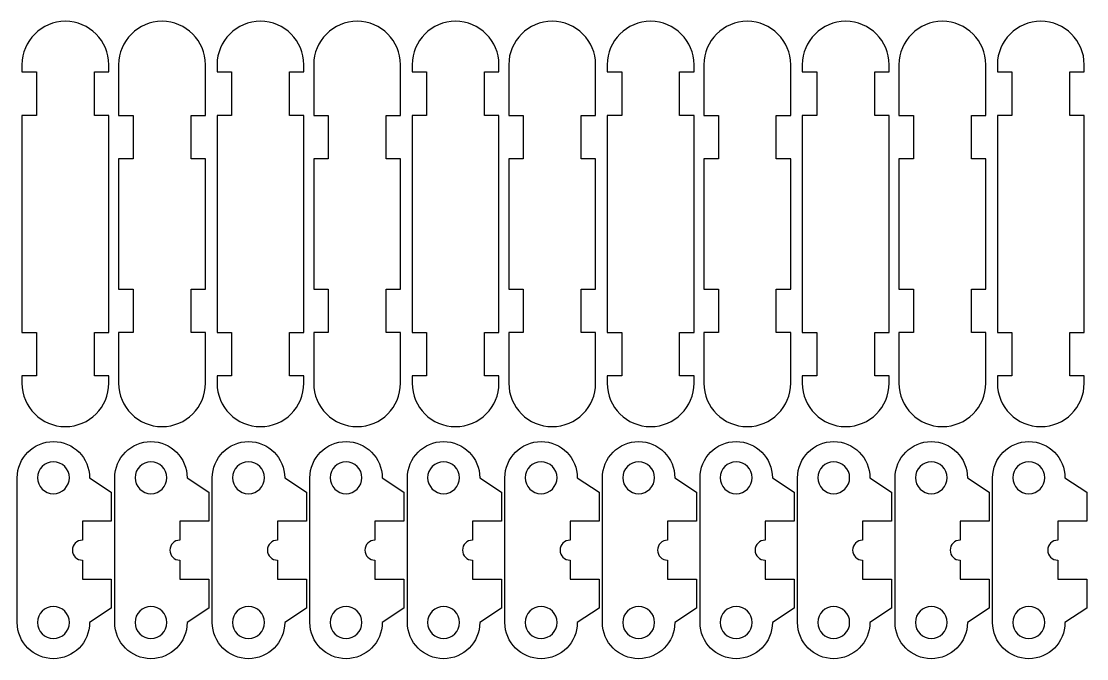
# Model space of a CAD drawing. Header units: inches. Extents: x 1117 to 1992, y -2324 to -585.
# Drawn here: x 1594.5 to 1668.1, y -2239.3 to -2195.3 of the extents above; entities that cross this region are included whole.
import ezdxf

# ---------------------------------------------------------------- set-up
doc = ezdxf.new("R2010")
doc.units = ezdxf.units.IN
doc.header["$MEASUREMENT"] = 0
doc.layers.add('Layer 1', color=7, linetype='Continuous')

msp = doc.modelspace()

# ---------------------------------------------------------------- linework, layer by layer
at = {"layer": 'Layer 1', "color": 18, "lineweight": 30, "true_color": 0x010101}
for points, knots in [([(1594.575, -2220.304), (1594.575, -2220.304), (1594.575, -2219.805), (1594.575, -2219.805), (1594.575, -2219.805), (1595.576, -2219.805), (1595.576, -2219.805), (1595.576, -2219.805), (1595.576, -2216.805), (1595.576, -2216.805), (1595.576, -2216.805), (1594.575, -2216.805), (1594.575, -2216.805), (1594.575, -2216.805), (1594.575, -2201.805), (1594.575, -2201.805), (1594.575, -2201.805), (1595.576, -2201.805), (1595.576, -2201.805), (1595.576, -2201.805), (1595.576, -2198.804), (1595.576, -2198.804), (1595.576, -2198.804), (1594.575, -2198.804), (1594.575, -2198.804), (1594.575, -2198.804), (1594.575, -2198.303), (1594.575, -2198.303), (1594.575, -2196.647), (1595.918, -2195.303), (1597.575, -2195.303), (1599.232, -2195.303), (1600.575, -2196.647), (1600.575, -2198.303), (1600.575, -2198.303), (1600.575, -2198.804), (1600.575, -2198.804), (1600.575, -2198.804), (1599.577, -2198.804), (1599.577, -2198.804), (1599.577, -2198.804), (1599.577, -2201.805), (1599.577, -2201.805), (1599.577, -2201.805), (1600.575, -2201.805), (1600.575, -2201.805), (1600.575, -2201.805), (1600.575, -2216.805), (1600.575, -2216.805), (1600.575, -2216.805), (1599.577, -2216.805), (1599.577, -2216.805), (1599.577, -2216.805), (1599.577, -2219.805), (1599.577, -2219.805), (1599.577, -2219.805), (1600.575, -2219.805), (1600.575, -2219.805), (1600.575, -2219.805), (1600.575, -2220.304), (1600.575, -2220.304), (1600.575, -2221.961), (1599.232, -2223.304), (1597.575, -2223.304), (1595.918, -2223.304), (1594.575, -2221.961), (1594.575, -2220.304)], [0, 0, 0, 0, 1, 1, 1, 2, 2, 2, 3, 3, 3, 4, 4, 4, 5, 5, 5, 6, 6, 6, 7, 7, 7, 8, 8, 8, 9, 9, 9, 10, 10, 10, 11, 11, 11, 12, 12, 12, 13, 13, 13, 14, 14, 14, 15, 15, 15, 16, 16, 16, 17, 17, 17, 18, 18, 18, 19, 19, 19, 20, 20, 20, 21, 21, 21, 22, 22, 22, 22]), ([(1601.254, -2220.304), (1601.254, -2220.304), (1601.254, -2216.804), (1601.254, -2216.804), (1601.254, -2216.804), (1602.256, -2216.804), (1602.256, -2216.804), (1602.256, -2216.804), (1602.256, -2213.804), (1602.256, -2213.804), (1602.256, -2213.804), (1601.254, -2213.804), (1601.254, -2213.804), (1601.254, -2213.804), (1601.254, -2204.803), (1601.254, -2204.803), (1601.254, -2204.803), (1602.256, -2204.803), (1602.256, -2204.803), (1602.256, -2204.803), (1602.256, -2201.803), (1602.256, -2201.803), (1602.256, -2201.803), (1601.254, -2201.803), (1601.254, -2201.803), (1601.254, -2201.803), (1601.254, -2198.303), (1601.254, -2198.303), (1601.254, -2196.647), (1602.597, -2195.303), (1604.254, -2195.303), (1605.91, -2195.303), (1607.254, -2196.647), (1607.254, -2198.303), (1607.254, -2198.303), (1607.254, -2201.803), (1607.254, -2201.803), (1607.254, -2201.803), (1606.256, -2201.803), (1606.256, -2201.803), (1606.256, -2201.803), (1606.256, -2204.803), (1606.256, -2204.803), (1606.256, -2204.803), (1607.254, -2204.803), (1607.254, -2204.803), (1607.254, -2204.803), (1607.254, -2213.804), (1607.254, -2213.804), (1607.254, -2213.804), (1606.256, -2213.804), (1606.256, -2213.804), (1606.256, -2213.804), (1606.256, -2216.804), (1606.256, -2216.804), (1606.256, -2216.804), (1607.254, -2216.804), (1607.254, -2216.804), (1607.254, -2216.804), (1607.254, -2220.304), (1607.254, -2220.304), (1607.254, -2221.961), (1605.91, -2223.304), (1604.254, -2223.304), (1602.597, -2223.304), (1601.254, -2221.961), (1601.254, -2220.304)], [0, 0, 0, 0, 1, 1, 1, 2, 2, 2, 3, 3, 3, 4, 4, 4, 5, 5, 5, 6, 6, 6, 7, 7, 7, 8, 8, 8, 9, 9, 9, 10, 10, 10, 11, 11, 11, 12, 12, 12, 13, 13, 13, 14, 14, 14, 15, 15, 15, 16, 16, 16, 17, 17, 17, 18, 18, 18, 19, 19, 19, 20, 20, 20, 21, 21, 21, 22, 22, 22, 22]), ([(1608.055, -2220.304), (1608.055, -2220.304), (1608.055, -2219.805), (1608.055, -2219.805), (1608.055, -2219.805), (1609.056, -2219.805), (1609.056, -2219.805), (1609.056, -2219.805), (1609.056, -2216.805), (1609.056, -2216.805), (1609.056, -2216.805), (1608.055, -2216.805), (1608.055, -2216.805), (1608.055, -2216.805), (1608.055, -2201.805), (1608.055, -2201.805), (1608.055, -2201.805), (1609.056, -2201.805), (1609.056, -2201.805), (1609.056, -2201.805), (1609.056, -2198.804), (1609.056, -2198.804), (1609.056, -2198.804), (1608.055, -2198.804), (1608.055, -2198.804), (1608.055, -2198.804), (1608.055, -2198.303), (1608.055, -2198.303), (1608.055, -2196.647), (1609.398, -2195.303), (1611.055, -2195.303), (1612.712, -2195.303), (1614.055, -2196.647), (1614.055, -2198.303), (1614.055, -2198.303), (1614.055, -2198.804), (1614.055, -2198.804), (1614.055, -2198.804), (1613.057, -2198.804), (1613.057, -2198.804), (1613.057, -2198.804), (1613.057, -2201.805), (1613.057, -2201.805), (1613.057, -2201.805), (1614.055, -2201.805), (1614.055, -2201.805), (1614.055, -2201.805), (1614.055, -2216.805), (1614.055, -2216.805), (1614.055, -2216.805), (1613.057, -2216.805), (1613.057, -2216.805), (1613.057, -2216.805), (1613.057, -2219.805), (1613.057, -2219.805), (1613.057, -2219.805), (1614.055, -2219.805), (1614.055, -2219.805), (1614.055, -2219.805), (1614.055, -2220.304), (1614.055, -2220.304), (1614.055, -2221.961), (1612.712, -2223.304), (1611.055, -2223.304), (1609.398, -2223.304), (1608.055, -2221.961), (1608.055, -2220.304)], [0, 0, 0, 0, 1, 1, 1, 2, 2, 2, 3, 3, 3, 4, 4, 4, 5, 5, 5, 6, 6, 6, 7, 7, 7, 8, 8, 8, 9, 9, 9, 10, 10, 10, 11, 11, 11, 12, 12, 12, 13, 13, 13, 14, 14, 14, 15, 15, 15, 16, 16, 16, 17, 17, 17, 18, 18, 18, 19, 19, 19, 20, 20, 20, 21, 21, 21, 22, 22, 22, 22]), ([(1614.733, -2220.304), (1614.733, -2220.304), (1614.733, -2216.804), (1614.733, -2216.804), (1614.733, -2216.804), (1615.735, -2216.804), (1615.735, -2216.804), (1615.735, -2216.804), (1615.735, -2213.804), (1615.735, -2213.804), (1615.735, -2213.804), (1614.733, -2213.804), (1614.733, -2213.804), (1614.733, -2213.804), (1614.733, -2204.803), (1614.733, -2204.803), (1614.733, -2204.803), (1615.735, -2204.803), (1615.735, -2204.803), (1615.735, -2204.803), (1615.735, -2201.803), (1615.735, -2201.803), (1615.735, -2201.803), (1614.733, -2201.803), (1614.733, -2201.803), (1614.733, -2201.803), (1614.733, -2198.303), (1614.733, -2198.303), (1614.733, -2196.647), (1616.077, -2195.303), (1617.734, -2195.303), (1619.39, -2195.303), (1620.734, -2196.647), (1620.734, -2198.303), (1620.734, -2198.303), (1620.734, -2201.803), (1620.734, -2201.803), (1620.734, -2201.803), (1619.735, -2201.803), (1619.735, -2201.803), (1619.735, -2201.803), (1619.735, -2204.803), (1619.735, -2204.803), (1619.735, -2204.803), (1620.734, -2204.803), (1620.734, -2204.803), (1620.734, -2204.803), (1620.734, -2213.804), (1620.734, -2213.804), (1620.734, -2213.804), (1619.735, -2213.804), (1619.735, -2213.804), (1619.735, -2213.804), (1619.735, -2216.804), (1619.735, -2216.804), (1619.735, -2216.804), (1620.734, -2216.804), (1620.734, -2216.804), (1620.734, -2216.804), (1620.734, -2220.304), (1620.734, -2220.304), (1620.734, -2221.961), (1619.39, -2223.304), (1617.734, -2223.304), (1616.077, -2223.304), (1614.733, -2221.961), (1614.733, -2220.304)], [0, 0, 0, 0, 1, 1, 1, 2, 2, 2, 3, 3, 3, 4, 4, 4, 5, 5, 5, 6, 6, 6, 7, 7, 7, 8, 8, 8, 9, 9, 9, 10, 10, 10, 11, 11, 11, 12, 12, 12, 13, 13, 13, 14, 14, 14, 15, 15, 15, 16, 16, 16, 17, 17, 17, 18, 18, 18, 19, 19, 19, 20, 20, 20, 21, 21, 21, 22, 22, 22, 22]), ([(1621.535, -2220.304), (1621.535, -2220.304), (1621.535, -2219.805), (1621.535, -2219.805), (1621.535, -2219.805), (1622.536, -2219.805), (1622.536, -2219.805), (1622.536, -2219.805), (1622.536, -2216.805), (1622.536, -2216.805), (1622.536, -2216.805), (1621.535, -2216.805), (1621.535, -2216.805), (1621.535, -2216.805), (1621.535, -2201.805), (1621.535, -2201.805), (1621.535, -2201.805), (1622.536, -2201.805), (1622.536, -2201.805), (1622.536, -2201.805), (1622.536, -2198.804), (1622.536, -2198.804), (1622.536, -2198.804), (1621.535, -2198.804), (1621.535, -2198.804), (1621.535, -2198.804), (1621.535, -2198.303), (1621.535, -2198.303), (1621.535, -2196.647), (1622.879, -2195.303), (1624.535, -2195.303), (1626.192, -2195.303), (1627.535, -2196.647), (1627.535, -2198.303), (1627.535, -2198.303), (1627.535, -2198.804), (1627.535, -2198.804), (1627.535, -2198.804), (1626.537, -2198.804), (1626.537, -2198.804), (1626.537, -2198.804), (1626.537, -2201.805), (1626.537, -2201.805), (1626.537, -2201.805), (1627.535, -2201.805), (1627.535, -2201.805), (1627.535, -2201.805), (1627.535, -2216.805), (1627.535, -2216.805), (1627.535, -2216.805), (1626.537, -2216.805), (1626.537, -2216.805), (1626.537, -2216.805), (1626.537, -2219.805), (1626.537, -2219.805), (1626.537, -2219.805), (1627.535, -2219.805), (1627.535, -2219.805), (1627.535, -2219.805), (1627.535, -2220.304), (1627.535, -2220.304), (1627.535, -2221.961), (1626.192, -2223.304), (1624.535, -2223.304), (1622.879, -2223.304), (1621.535, -2221.961), (1621.535, -2220.304)], [0, 0, 0, 0, 1, 1, 1, 2, 2, 2, 3, 3, 3, 4, 4, 4, 5, 5, 5, 6, 6, 6, 7, 7, 7, 8, 8, 8, 9, 9, 9, 10, 10, 10, 11, 11, 11, 12, 12, 12, 13, 13, 13, 14, 14, 14, 15, 15, 15, 16, 16, 16, 17, 17, 17, 18, 18, 18, 19, 19, 19, 20, 20, 20, 21, 21, 21, 22, 22, 22, 22]), ([(1628.213, -2220.304), (1628.213, -2220.304), (1628.213, -2216.804), (1628.213, -2216.804), (1628.213, -2216.804), (1629.215, -2216.804), (1629.215, -2216.804), (1629.215, -2216.804), (1629.215, -2213.804), (1629.215, -2213.804), (1629.215, -2213.804), (1628.213, -2213.804), (1628.213, -2213.804), (1628.213, -2213.804), (1628.213, -2204.803), (1628.213, -2204.803), (1628.213, -2204.803), (1629.215, -2204.803), (1629.215, -2204.803), (1629.215, -2204.803), (1629.215, -2201.803), (1629.215, -2201.803), (1629.215, -2201.803), (1628.213, -2201.803), (1628.213, -2201.803), (1628.213, -2201.803), (1628.213, -2198.303), (1628.213, -2198.303), (1628.213, -2196.647), (1629.557, -2195.303), (1631.214, -2195.303), (1632.87, -2195.303), (1634.214, -2196.647), (1634.214, -2198.303), (1634.214, -2198.303), (1634.214, -2201.803), (1634.214, -2201.803), (1634.214, -2201.803), (1633.215, -2201.803), (1633.215, -2201.803), (1633.215, -2201.803), (1633.215, -2204.803), (1633.215, -2204.803), (1633.215, -2204.803), (1634.214, -2204.803), (1634.214, -2204.803), (1634.214, -2204.803), (1634.214, -2213.804), (1634.214, -2213.804), (1634.214, -2213.804), (1633.215, -2213.804), (1633.215, -2213.804), (1633.215, -2213.804), (1633.215, -2216.804), (1633.215, -2216.804), (1633.215, -2216.804), (1634.214, -2216.804), (1634.214, -2216.804), (1634.214, -2216.804), (1634.214, -2220.304), (1634.214, -2220.304), (1634.214, -2221.961), (1632.87, -2223.304), (1631.214, -2223.304), (1629.557, -2223.304), (1628.213, -2221.961), (1628.213, -2220.304)], [0, 0, 0, 0, 1, 1, 1, 2, 2, 2, 3, 3, 3, 4, 4, 4, 5, 5, 5, 6, 6, 6, 7, 7, 7, 8, 8, 8, 9, 9, 9, 10, 10, 10, 11, 11, 11, 12, 12, 12, 13, 13, 13, 14, 14, 14, 15, 15, 15, 16, 16, 16, 17, 17, 17, 18, 18, 18, 19, 19, 19, 20, 20, 20, 21, 21, 21, 22, 22, 22, 22]), ([(1635.014, -2220.304), (1635.014, -2220.304), (1635.014, -2219.805), (1635.014, -2219.805), (1635.014, -2219.805), (1636.016, -2219.805), (1636.016, -2219.805), (1636.016, -2219.805), (1636.016, -2216.805), (1636.016, -2216.805), (1636.016, -2216.805), (1635.014, -2216.805), (1635.014, -2216.805), (1635.014, -2216.805), (1635.014, -2201.805), (1635.014, -2201.805), (1635.014, -2201.805), (1636.016, -2201.805), (1636.016, -2201.805), (1636.016, -2201.805), (1636.016, -2198.804), (1636.016, -2198.804), (1636.016, -2198.804), (1635.014, -2198.804), (1635.014, -2198.804), (1635.014, -2198.804), (1635.014, -2198.303), (1635.014, -2198.303), (1635.014, -2196.647), (1636.359, -2195.303), (1638.015, -2195.303), (1639.671, -2195.303), (1641.015, -2196.647), (1641.015, -2198.303), (1641.015, -2198.303), (1641.015, -2198.804), (1641.015, -2198.804), (1641.015, -2198.804), (1640.017, -2198.804), (1640.017, -2198.804), (1640.017, -2198.804), (1640.017, -2201.805), (1640.017, -2201.805), (1640.017, -2201.805), (1641.015, -2201.805), (1641.015, -2201.805), (1641.015, -2201.805), (1641.015, -2216.805), (1641.015, -2216.805), (1641.015, -2216.805), (1640.017, -2216.805), (1640.017, -2216.805), (1640.017, -2216.805), (1640.017, -2219.805), (1640.017, -2219.805), (1640.017, -2219.805), (1641.015, -2219.805), (1641.015, -2219.805), (1641.015, -2219.805), (1641.015, -2220.304), (1641.015, -2220.304), (1641.015, -2221.961), (1639.671, -2223.304), (1638.015, -2223.304), (1636.359, -2223.304), (1635.014, -2221.961), (1635.014, -2220.304)], [0, 0, 0, 0, 1, 1, 1, 2, 2, 2, 3, 3, 3, 4, 4, 4, 5, 5, 5, 6, 6, 6, 7, 7, 7, 8, 8, 8, 9, 9, 9, 10, 10, 10, 11, 11, 11, 12, 12, 12, 13, 13, 13, 14, 14, 14, 15, 15, 15, 16, 16, 16, 17, 17, 17, 18, 18, 18, 19, 19, 19, 20, 20, 20, 21, 21, 21, 22, 22, 22, 22]), ([(1641.694, -2220.304), (1641.694, -2220.304), (1641.694, -2216.804), (1641.694, -2216.804), (1641.694, -2216.804), (1642.695, -2216.804), (1642.695, -2216.804), (1642.695, -2216.804), (1642.695, -2213.804), (1642.695, -2213.804), (1642.695, -2213.804), (1641.694, -2213.804), (1641.694, -2213.804), (1641.694, -2213.804), (1641.694, -2204.803), (1641.694, -2204.803), (1641.694, -2204.803), (1642.695, -2204.803), (1642.695, -2204.803), (1642.695, -2204.803), (1642.695, -2201.803), (1642.695, -2201.803), (1642.695, -2201.803), (1641.694, -2201.803), (1641.694, -2201.803), (1641.694, -2201.803), (1641.694, -2198.303), (1641.694, -2198.303), (1641.694, -2196.647), (1643.037, -2195.303), (1644.694, -2195.303), (1646.35, -2195.303), (1647.694, -2196.647), (1647.694, -2198.303), (1647.694, -2198.303), (1647.694, -2201.803), (1647.694, -2201.803), (1647.694, -2201.803), (1646.695, -2201.803), (1646.695, -2201.803), (1646.695, -2201.803), (1646.695, -2204.803), (1646.695, -2204.803), (1646.695, -2204.803), (1647.694, -2204.803), (1647.694, -2204.803), (1647.694, -2204.803), (1647.694, -2213.804), (1647.694, -2213.804), (1647.694, -2213.804), (1646.695, -2213.804), (1646.695, -2213.804), (1646.695, -2213.804), (1646.695, -2216.804), (1646.695, -2216.804), (1646.695, -2216.804), (1647.694, -2216.804), (1647.694, -2216.804), (1647.694, -2216.804), (1647.694, -2220.304), (1647.694, -2220.304), (1647.694, -2221.961), (1646.35, -2223.304), (1644.694, -2223.304), (1643.037, -2223.304), (1641.694, -2221.961), (1641.694, -2220.304)], [0, 0, 0, 0, 1, 1, 1, 2, 2, 2, 3, 3, 3, 4, 4, 4, 5, 5, 5, 6, 6, 6, 7, 7, 7, 8, 8, 8, 9, 9, 9, 10, 10, 10, 11, 11, 11, 12, 12, 12, 13, 13, 13, 14, 14, 14, 15, 15, 15, 16, 16, 16, 17, 17, 17, 18, 18, 18, 19, 19, 19, 20, 20, 20, 21, 21, 21, 22, 22, 22, 22]), ([(1648.494, -2220.304), (1648.494, -2220.304), (1648.494, -2219.805), (1648.494, -2219.805), (1648.494, -2219.805), (1649.496, -2219.805), (1649.496, -2219.805), (1649.496, -2219.805), (1649.496, -2216.805), (1649.496, -2216.805), (1649.496, -2216.805), (1648.494, -2216.805), (1648.494, -2216.805), (1648.494, -2216.805), (1648.494, -2201.805), (1648.494, -2201.805), (1648.494, -2201.805), (1649.496, -2201.805), (1649.496, -2201.805), (1649.496, -2201.805), (1649.496, -2198.804), (1649.496, -2198.804), (1649.496, -2198.804), (1648.494, -2198.804), (1648.494, -2198.804), (1648.494, -2198.804), (1648.494, -2198.303), (1648.494, -2198.303), (1648.494, -2196.647), (1649.839, -2195.303), (1651.495, -2195.303), (1653.151, -2195.303), (1654.495, -2196.647), (1654.495, -2198.303), (1654.495, -2198.303), (1654.495, -2198.804), (1654.495, -2198.804), (1654.495, -2198.804), (1653.497, -2198.804), (1653.497, -2198.804), (1653.497, -2198.804), (1653.497, -2201.805), (1653.497, -2201.805), (1653.497, -2201.805), (1654.495, -2201.805), (1654.495, -2201.805), (1654.495, -2201.805), (1654.495, -2216.805), (1654.495, -2216.805), (1654.495, -2216.805), (1653.497, -2216.805), (1653.497, -2216.805), (1653.497, -2216.805), (1653.497, -2219.805), (1653.497, -2219.805), (1653.497, -2219.805), (1654.495, -2219.805), (1654.495, -2219.805), (1654.495, -2219.805), (1654.495, -2220.304), (1654.495, -2220.304), (1654.495, -2221.961), (1653.151, -2223.304), (1651.495, -2223.304), (1649.838, -2223.304), (1648.494, -2221.961), (1648.494, -2220.304)], [0, 0, 0, 0, 1, 1, 1, 2, 2, 2, 3, 3, 3, 4, 4, 4, 5, 5, 5, 6, 6, 6, 7, 7, 7, 8, 8, 8, 9, 9, 9, 10, 10, 10, 11, 11, 11, 12, 12, 12, 13, 13, 13, 14, 14, 14, 15, 15, 15, 16, 16, 16, 17, 17, 17, 18, 18, 18, 19, 19, 19, 20, 20, 20, 21, 21, 21, 22, 22, 22, 22]), ([(1655.174, -2220.304), (1655.174, -2220.304), (1655.174, -2216.804), (1655.174, -2216.804), (1655.174, -2216.804), (1656.175, -2216.804), (1656.175, -2216.804), (1656.175, -2216.804), (1656.175, -2213.804), (1656.175, -2213.804), (1656.175, -2213.804), (1655.174, -2213.804), (1655.174, -2213.804), (1655.174, -2213.804), (1655.174, -2204.803), (1655.174, -2204.803), (1655.174, -2204.803), (1656.175, -2204.803), (1656.175, -2204.803), (1656.175, -2204.803), (1656.175, -2201.803), (1656.175, -2201.803), (1656.175, -2201.803), (1655.174, -2201.803), (1655.174, -2201.803), (1655.174, -2201.803), (1655.174, -2198.303), (1655.174, -2198.303), (1655.174, -2196.647), (1656.517, -2195.303), (1658.174, -2195.303), (1659.83, -2195.303), (1661.174, -2196.647), (1661.174, -2198.303), (1661.174, -2198.303), (1661.174, -2201.803), (1661.174, -2201.803), (1661.174, -2201.803), (1660.175, -2201.803), (1660.175, -2201.803), (1660.175, -2201.803), (1660.175, -2204.803), (1660.175, -2204.803), (1660.175, -2204.803), (1661.174, -2204.803), (1661.174, -2204.803), (1661.174, -2204.803), (1661.174, -2213.804), (1661.174, -2213.804), (1661.174, -2213.804), (1660.175, -2213.804), (1660.175, -2213.804), (1660.175, -2213.804), (1660.175, -2216.804), (1660.175, -2216.804), (1660.175, -2216.804), (1661.174, -2216.804), (1661.174, -2216.804), (1661.174, -2216.804), (1661.174, -2220.304), (1661.174, -2220.304), (1661.174, -2221.961), (1659.83, -2223.304), (1658.174, -2223.304), (1656.517, -2223.304), (1655.174, -2221.961), (1655.174, -2220.304)], [0, 0, 0, 0, 1, 1, 1, 2, 2, 2, 3, 3, 3, 4, 4, 4, 5, 5, 5, 6, 6, 6, 7, 7, 7, 8, 8, 8, 9, 9, 9, 10, 10, 10, 11, 11, 11, 12, 12, 12, 13, 13, 13, 14, 14, 14, 15, 15, 15, 16, 16, 16, 17, 17, 17, 18, 18, 18, 19, 19, 19, 20, 20, 20, 21, 21, 21, 22, 22, 22, 22]), ([(1661.975, -2220.304), (1661.975, -2220.304), (1661.975, -2219.805), (1661.975, -2219.805), (1661.975, -2219.805), (1662.976, -2219.805), (1662.976, -2219.805), (1662.976, -2219.805), (1662.976, -2216.805), (1662.976, -2216.805), (1662.976, -2216.805), (1661.975, -2216.805), (1661.975, -2216.805), (1661.975, -2216.805), (1661.975, -2201.805), (1661.975, -2201.805), (1661.975, -2201.805), (1662.976, -2201.805), (1662.976, -2201.805), (1662.976, -2201.805), (1662.976, -2198.804), (1662.976, -2198.804), (1662.976, -2198.804), (1661.975, -2198.804), (1661.975, -2198.804), (1661.975, -2198.804), (1661.975, -2198.303), (1661.975, -2198.303), (1661.975, -2196.647), (1663.319, -2195.303), (1664.975, -2195.303), (1666.631, -2195.303), (1667.975, -2196.647), (1667.975, -2198.303), (1667.975, -2198.303), (1667.975, -2198.804), (1667.975, -2198.804), (1667.975, -2198.804), (1666.977, -2198.804), (1666.977, -2198.804), (1666.977, -2198.804), (1666.977, -2201.805), (1666.977, -2201.805), (1666.977, -2201.805), (1667.975, -2201.805), (1667.975, -2201.805), (1667.975, -2201.805), (1667.975, -2216.805), (1667.975, -2216.805), (1667.975, -2216.805), (1666.977, -2216.805), (1666.977, -2216.805), (1666.977, -2216.805), (1666.977, -2219.805), (1666.977, -2219.805), (1666.977, -2219.805), (1667.975, -2219.805), (1667.975, -2219.805), (1667.975, -2219.805), (1667.975, -2220.304), (1667.975, -2220.304), (1667.975, -2221.961), (1666.631, -2223.304), (1664.975, -2223.304), (1663.318, -2223.304), (1661.975, -2221.961), (1661.975, -2220.304)], [0, 0, 0, 0, 1, 1, 1, 2, 2, 2, 3, 3, 3, 4, 4, 4, 5, 5, 5, 6, 6, 6, 7, 7, 7, 8, 8, 8, 9, 9, 9, 10, 10, 10, 11, 11, 11, 12, 12, 12, 13, 13, 13, 14, 14, 14, 15, 15, 15, 16, 16, 16, 17, 17, 17, 18, 18, 18, 19, 19, 19, 20, 20, 20, 21, 21, 21, 22, 22, 22, 22]), ([(1600.749, -2227.837), (1600.749, -2227.837), (1599.25, -2226.838), (1599.25, -2226.838), (1599.25, -2225.457), (1598.13, -2224.338), (1596.749, -2224.338), (1595.369, -2224.338), (1594.249, -2225.457), (1594.249, -2226.838), (1594.249, -2226.838), (1594.249, -2236.838), (1594.249, -2236.838), (1594.249, -2238.219), (1595.369, -2239.338), (1596.749, -2239.338), (1598.13, -2239.338), (1599.25, -2238.219), (1599.25, -2236.838), (1599.25, -2236.838), (1600.749, -2235.838), (1600.749, -2235.838), (1600.749, -2235.838), (1600.749, -2233.837), (1600.749, -2233.837), (1600.749, -2233.837), (1598.748, -2233.837), (1598.748, -2233.837), (1598.748, -2233.837), (1598.748, -2232.528), (1598.748, -2232.528), (1598.366, -2232.528), (1598.057, -2232.219), (1598.057, -2231.838), (1598.057, -2231.456), (1598.366, -2231.147), (1598.748, -2231.147), (1598.748, -2231.147), (1598.748, -2229.838), (1598.748, -2229.838), (1598.748, -2229.838), (1600.749, -2229.838), (1600.749, -2229.838), (1600.749, -2229.838), (1600.749, -2227.837), (1600.749, -2227.837)], [0, 0, 0, 0, 1, 1, 1, 2, 2, 2, 3, 3, 3, 4, 4, 4, 5, 5, 5, 6, 6, 6, 7, 7, 7, 8, 8, 8, 9, 9, 9, 10, 10, 10, 11, 11, 11, 12, 12, 12, 13, 13, 13, 14, 14, 14, 15, 15, 15, 15]), ([(1607.489, -2227.837), (1607.489, -2227.837), (1605.989, -2226.838), (1605.989, -2226.838), (1605.989, -2225.457), (1604.869, -2224.338), (1603.489, -2224.338), (1602.109, -2224.338), (1600.989, -2225.457), (1600.989, -2226.838), (1600.989, -2226.838), (1600.989, -2236.838), (1600.989, -2236.838), (1600.989, -2238.219), (1602.109, -2239.338), (1603.489, -2239.338), (1604.87, -2239.338), (1605.989, -2238.219), (1605.989, -2236.838), (1605.989, -2236.838), (1607.489, -2235.838), (1607.489, -2235.838), (1607.489, -2235.838), (1607.489, -2233.837), (1607.489, -2233.837), (1607.489, -2233.837), (1605.487, -2233.837), (1605.487, -2233.837), (1605.487, -2233.837), (1605.487, -2232.528), (1605.487, -2232.528), (1605.105, -2232.528), (1604.796, -2232.219), (1604.796, -2231.838), (1604.796, -2231.456), (1605.105, -2231.147), (1605.487, -2231.147), (1605.487, -2231.147), (1605.487, -2229.838), (1605.487, -2229.838), (1605.487, -2229.838), (1607.489, -2229.838), (1607.489, -2229.838), (1607.489, -2229.838), (1607.489, -2227.837), (1607.489, -2227.837)], [0, 0, 0, 0, 1, 1, 1, 2, 2, 2, 3, 3, 3, 4, 4, 4, 5, 5, 5, 6, 6, 6, 7, 7, 7, 8, 8, 8, 9, 9, 9, 10, 10, 10, 11, 11, 11, 12, 12, 12, 13, 13, 13, 14, 14, 14, 15, 15, 15, 15]), ([(1614.229, -2227.837), (1614.229, -2227.837), (1612.729, -2226.838), (1612.729, -2226.838), (1612.729, -2225.457), (1611.609, -2224.338), (1610.229, -2224.338), (1608.849, -2224.338), (1607.729, -2225.457), (1607.729, -2226.838), (1607.729, -2226.838), (1607.729, -2236.838), (1607.729, -2236.838), (1607.729, -2238.219), (1608.849, -2239.338), (1610.229, -2239.338), (1611.609, -2239.338), (1612.729, -2238.219), (1612.729, -2236.838), (1612.729, -2236.838), (1614.229, -2235.838), (1614.229, -2235.838), (1614.229, -2235.838), (1614.229, -2233.837), (1614.229, -2233.837), (1614.229, -2233.837), (1612.227, -2233.837), (1612.227, -2233.837), (1612.227, -2233.837), (1612.227, -2232.528), (1612.227, -2232.528), (1611.845, -2232.528), (1611.536, -2232.219), (1611.536, -2231.838), (1611.536, -2231.456), (1611.845, -2231.147), (1612.227, -2231.147), (1612.227, -2231.147), (1612.227, -2229.838), (1612.227, -2229.838), (1612.227, -2229.838), (1614.229, -2229.838), (1614.229, -2229.838), (1614.229, -2229.838), (1614.229, -2227.837), (1614.229, -2227.837)], [0, 0, 0, 0, 1, 1, 1, 2, 2, 2, 3, 3, 3, 4, 4, 4, 5, 5, 5, 6, 6, 6, 7, 7, 7, 8, 8, 8, 9, 9, 9, 10, 10, 10, 11, 11, 11, 12, 12, 12, 13, 13, 13, 14, 14, 14, 15, 15, 15, 15]), ([(1620.968, -2227.837), (1620.968, -2227.837), (1619.469, -2226.838), (1619.469, -2226.838), (1619.469, -2225.457), (1618.348, -2224.338), (1616.968, -2224.338), (1615.588, -2224.338), (1614.468, -2225.457), (1614.468, -2226.838), (1614.468, -2226.838), (1614.468, -2236.838), (1614.468, -2236.838), (1614.468, -2238.219), (1615.588, -2239.338), (1616.968, -2239.338), (1618.349, -2239.338), (1619.469, -2238.219), (1619.469, -2236.838), (1619.469, -2236.838), (1620.968, -2235.838), (1620.968, -2235.838), (1620.968, -2235.838), (1620.968, -2233.837), (1620.968, -2233.837), (1620.968, -2233.837), (1618.966, -2233.837), (1618.966, -2233.837), (1618.966, -2233.837), (1618.966, -2232.528), (1618.966, -2232.528), (1618.585, -2232.528), (1618.275, -2232.219), (1618.275, -2231.838), (1618.275, -2231.456), (1618.585, -2231.147), (1618.966, -2231.147), (1618.966, -2231.147), (1618.966, -2229.838), (1618.966, -2229.838), (1618.966, -2229.838), (1620.968, -2229.838), (1620.968, -2229.838), (1620.968, -2229.838), (1620.968, -2227.837), (1620.968, -2227.837)], [0, 0, 0, 0, 1, 1, 1, 2, 2, 2, 3, 3, 3, 4, 4, 4, 5, 5, 5, 6, 6, 6, 7, 7, 7, 8, 8, 8, 9, 9, 9, 10, 10, 10, 11, 11, 11, 12, 12, 12, 13, 13, 13, 14, 14, 14, 15, 15, 15, 15]), ([(1627.708, -2227.837), (1627.708, -2227.837), (1626.208, -2226.838), (1626.208, -2226.838), (1626.208, -2225.457), (1625.088, -2224.338), (1623.708, -2224.338), (1622.328, -2224.338), (1621.208, -2225.457), (1621.208, -2226.838), (1621.208, -2226.838), (1621.208, -2236.838), (1621.208, -2236.838), (1621.208, -2238.219), (1622.328, -2239.338), (1623.708, -2239.338), (1625.089, -2239.338), (1626.208, -2238.219), (1626.208, -2236.838), (1626.208, -2236.838), (1627.708, -2235.838), (1627.708, -2235.838), (1627.708, -2235.838), (1627.708, -2233.837), (1627.708, -2233.837), (1627.708, -2233.837), (1625.706, -2233.837), (1625.706, -2233.837), (1625.706, -2233.837), (1625.706, -2232.528), (1625.706, -2232.528), (1625.324, -2232.528), (1625.015, -2232.219), (1625.015, -2231.838), (1625.015, -2231.456), (1625.324, -2231.147), (1625.706, -2231.147), (1625.706, -2231.147), (1625.706, -2229.838), (1625.706, -2229.838), (1625.706, -2229.838), (1627.708, -2229.838), (1627.708, -2229.838), (1627.708, -2229.838), (1627.708, -2227.837), (1627.708, -2227.837)], [0, 0, 0, 0, 1, 1, 1, 2, 2, 2, 3, 3, 3, 4, 4, 4, 5, 5, 5, 6, 6, 6, 7, 7, 7, 8, 8, 8, 9, 9, 9, 10, 10, 10, 11, 11, 11, 12, 12, 12, 13, 13, 13, 14, 14, 14, 15, 15, 15, 15]), ([(1634.448, -2227.837), (1634.448, -2227.837), (1632.948, -2226.838), (1632.948, -2226.838), (1632.948, -2225.457), (1631.828, -2224.338), (1630.448, -2224.338), (1629.067, -2224.338), (1627.947, -2225.457), (1627.947, -2226.838), (1627.947, -2226.838), (1627.947, -2236.838), (1627.947, -2236.838), (1627.947, -2238.219), (1629.067, -2239.338), (1630.448, -2239.338), (1631.828, -2239.338), (1632.948, -2238.219), (1632.948, -2236.838), (1632.948, -2236.838), (1634.448, -2235.838), (1634.448, -2235.838), (1634.448, -2235.838), (1634.448, -2233.837), (1634.448, -2233.837), (1634.448, -2233.837), (1632.446, -2233.837), (1632.446, -2233.837), (1632.446, -2233.837), (1632.446, -2232.528), (1632.446, -2232.528), (1632.064, -2232.528), (1631.755, -2232.219), (1631.755, -2231.838), (1631.755, -2231.456), (1632.064, -2231.147), (1632.446, -2231.147), (1632.446, -2231.147), (1632.446, -2229.838), (1632.446, -2229.838), (1632.446, -2229.838), (1634.448, -2229.838), (1634.448, -2229.838), (1634.448, -2229.838), (1634.448, -2227.837), (1634.448, -2227.837)], [0, 0, 0, 0, 1, 1, 1, 2, 2, 2, 3, 3, 3, 4, 4, 4, 5, 5, 5, 6, 6, 6, 7, 7, 7, 8, 8, 8, 9, 9, 9, 10, 10, 10, 11, 11, 11, 12, 12, 12, 13, 13, 13, 14, 14, 14, 15, 15, 15, 15]), ([(1641.187, -2227.837), (1641.187, -2227.837), (1639.688, -2226.838), (1639.688, -2226.838), (1639.688, -2225.457), (1638.568, -2224.338), (1637.187, -2224.338), (1635.807, -2224.338), (1634.687, -2225.457), (1634.687, -2226.838), (1634.687, -2226.838), (1634.687, -2236.838), (1634.687, -2236.838), (1634.687, -2238.219), (1635.807, -2239.338), (1637.187, -2239.338), (1638.568, -2239.338), (1639.688, -2238.219), (1639.688, -2236.838), (1639.688, -2236.838), (1641.187, -2235.838), (1641.187, -2235.838), (1641.187, -2235.838), (1641.187, -2233.837), (1641.187, -2233.837), (1641.187, -2233.837), (1639.185, -2233.837), (1639.185, -2233.837), (1639.185, -2233.837), (1639.185, -2232.528), (1639.185, -2232.528), (1638.804, -2232.528), (1638.495, -2232.219), (1638.495, -2231.838), (1638.495, -2231.456), (1638.804, -2231.147), (1639.185, -2231.147), (1639.185, -2231.147), (1639.185, -2229.838), (1639.185, -2229.838), (1639.185, -2229.838), (1641.187, -2229.838), (1641.187, -2229.838), (1641.187, -2229.838), (1641.187, -2227.837), (1641.187, -2227.837)], [0, 0, 0, 0, 1, 1, 1, 2, 2, 2, 3, 3, 3, 4, 4, 4, 5, 5, 5, 6, 6, 6, 7, 7, 7, 8, 8, 8, 9, 9, 9, 10, 10, 10, 11, 11, 11, 12, 12, 12, 13, 13, 13, 14, 14, 14, 15, 15, 15, 15]), ([(1647.927, -2227.837), (1647.927, -2227.837), (1646.427, -2226.838), (1646.427, -2226.838), (1646.427, -2225.457), (1645.307, -2224.338), (1643.927, -2224.338), (1642.547, -2224.338), (1641.426, -2225.457), (1641.426, -2226.838), (1641.426, -2226.838), (1641.426, -2236.838), (1641.426, -2236.838), (1641.426, -2238.219), (1642.547, -2239.338), (1643.927, -2239.338), (1645.308, -2239.338), (1646.427, -2238.219), (1646.427, -2236.838), (1646.427, -2236.838), (1647.927, -2235.838), (1647.927, -2235.838), (1647.927, -2235.838), (1647.927, -2233.837), (1647.927, -2233.837), (1647.927, -2233.837), (1645.925, -2233.837), (1645.925, -2233.837), (1645.925, -2233.837), (1645.925, -2232.528), (1645.925, -2232.528), (1645.543, -2232.528), (1645.234, -2232.219), (1645.234, -2231.838), (1645.234, -2231.456), (1645.543, -2231.147), (1645.925, -2231.147), (1645.925, -2231.147), (1645.925, -2229.838), (1645.925, -2229.838), (1645.925, -2229.838), (1647.927, -2229.838), (1647.927, -2229.838), (1647.927, -2229.838), (1647.927, -2227.837), (1647.927, -2227.837)], [0, 0, 0, 0, 1, 1, 1, 2, 2, 2, 3, 3, 3, 4, 4, 4, 5, 5, 5, 6, 6, 6, 7, 7, 7, 8, 8, 8, 9, 9, 9, 10, 10, 10, 11, 11, 11, 12, 12, 12, 13, 13, 13, 14, 14, 14, 15, 15, 15, 15]), ([(1654.667, -2227.837), (1654.667, -2227.837), (1653.167, -2226.838), (1653.167, -2226.838), (1653.167, -2225.457), (1652.047, -2224.338), (1650.667, -2224.338), (1649.286, -2224.338), (1648.166, -2225.457), (1648.166, -2226.838), (1648.166, -2226.838), (1648.166, -2236.838), (1648.166, -2236.838), (1648.166, -2238.219), (1649.286, -2239.338), (1650.667, -2239.338), (1652.047, -2239.338), (1653.167, -2238.219), (1653.167, -2236.838), (1653.167, -2236.838), (1654.667, -2235.838), (1654.667, -2235.838), (1654.667, -2235.838), (1654.667, -2233.837), (1654.667, -2233.837), (1654.667, -2233.837), (1652.665, -2233.837), (1652.665, -2233.837), (1652.665, -2233.837), (1652.665, -2232.528), (1652.665, -2232.528), (1652.283, -2232.528), (1651.974, -2232.219), (1651.974, -2231.838), (1651.974, -2231.456), (1652.283, -2231.147), (1652.665, -2231.147), (1652.665, -2231.147), (1652.665, -2229.838), (1652.665, -2229.838), (1652.665, -2229.838), (1654.667, -2229.838), (1654.667, -2229.838), (1654.667, -2229.838), (1654.667, -2227.837), (1654.667, -2227.837)], [0, 0, 0, 0, 1, 1, 1, 2, 2, 2, 3, 3, 3, 4, 4, 4, 5, 5, 5, 6, 6, 6, 7, 7, 7, 8, 8, 8, 9, 9, 9, 10, 10, 10, 11, 11, 11, 12, 12, 12, 13, 13, 13, 14, 14, 14, 15, 15, 15, 15]), ([(1661.406, -2227.837), (1661.406, -2227.837), (1659.907, -2226.838), (1659.907, -2226.838), (1659.907, -2225.457), (1658.786, -2224.338), (1657.406, -2224.338), (1656.026, -2224.338), (1654.906, -2225.457), (1654.906, -2226.838), (1654.906, -2226.838), (1654.906, -2236.838), (1654.906, -2236.838), (1654.906, -2238.219), (1656.026, -2239.338), (1657.406, -2239.338), (1658.787, -2239.338), (1659.907, -2238.219), (1659.907, -2236.838), (1659.907, -2236.838), (1661.406, -2235.838), (1661.406, -2235.838), (1661.406, -2235.838), (1661.406, -2233.837), (1661.406, -2233.837), (1661.406, -2233.837), (1659.404, -2233.837), (1659.404, -2233.837), (1659.404, -2233.837), (1659.404, -2232.528), (1659.404, -2232.528), (1659.023, -2232.528), (1658.713, -2232.219), (1658.713, -2231.838), (1658.713, -2231.456), (1659.023, -2231.147), (1659.404, -2231.147), (1659.404, -2231.147), (1659.404, -2229.838), (1659.404, -2229.838), (1659.404, -2229.838), (1661.406, -2229.838), (1661.406, -2229.838), (1661.406, -2229.838), (1661.406, -2227.837), (1661.406, -2227.837)], [0, 0, 0, 0, 1, 1, 1, 2, 2, 2, 3, 3, 3, 4, 4, 4, 5, 5, 5, 6, 6, 6, 7, 7, 7, 8, 8, 8, 9, 9, 9, 10, 10, 10, 11, 11, 11, 12, 12, 12, 13, 13, 13, 14, 14, 14, 15, 15, 15, 15]), ([(1668.146, -2227.837), (1668.146, -2227.837), (1666.646, -2226.838), (1666.646, -2226.838), (1666.646, -2225.457), (1665.526, -2224.338), (1664.145, -2224.338), (1662.765, -2224.338), (1661.645, -2225.457), (1661.645, -2226.838), (1661.645, -2226.838), (1661.645, -2236.838), (1661.645, -2236.838), (1661.645, -2238.219), (1662.765, -2239.338), (1664.145, -2239.338), (1665.526, -2239.338), (1666.646, -2238.219), (1666.646, -2236.838), (1666.646, -2236.838), (1668.146, -2235.838), (1668.146, -2235.838), (1668.146, -2235.838), (1668.146, -2233.837), (1668.146, -2233.837), (1668.146, -2233.837), (1666.144, -2233.837), (1666.144, -2233.837), (1666.144, -2233.837), (1666.144, -2232.528), (1666.144, -2232.528), (1665.762, -2232.528), (1665.453, -2232.219), (1665.453, -2231.838), (1665.453, -2231.456), (1665.762, -2231.147), (1666.144, -2231.147), (1666.144, -2231.147), (1666.144, -2229.838), (1666.144, -2229.838), (1666.144, -2229.838), (1668.146, -2229.838), (1668.146, -2229.838), (1668.146, -2229.838), (1668.146, -2227.837), (1668.146, -2227.837)], [0, 0, 0, 0, 1, 1, 1, 2, 2, 2, 3, 3, 3, 4, 4, 4, 5, 5, 5, 6, 6, 6, 7, 7, 7, 8, 8, 8, 9, 9, 9, 10, 10, 10, 11, 11, 11, 12, 12, 12, 13, 13, 13, 14, 14, 14, 15, 15, 15, 15]), ([(1596.749, -2227.938), (1596.142, -2227.938), (1595.65, -2227.445), (1595.65, -2226.838), (1595.65, -2226.23), (1596.142, -2225.737), (1596.749, -2225.737), (1597.357, -2225.737), (1597.85, -2226.23), (1597.85, -2226.838), (1597.85, -2227.445), (1597.357, -2227.938), (1596.749, -2227.938)], [0, 0, 0, 0, 1, 1, 1, 2, 2, 2, 3, 3, 3, 4, 4, 4, 4]), ([(1603.489, -2227.938), (1602.881, -2227.938), (1602.389, -2227.445), (1602.389, -2226.838), (1602.389, -2226.23), (1602.882, -2225.737), (1603.489, -2225.737), (1604.097, -2225.737), (1604.589, -2226.23), (1604.589, -2226.838), (1604.589, -2227.445), (1604.097, -2227.938), (1603.489, -2227.938)], [0, 0, 0, 0, 1, 1, 1, 2, 2, 2, 3, 3, 3, 4, 4, 4, 4]), ([(1610.229, -2227.938), (1609.621, -2227.938), (1609.129, -2227.445), (1609.129, -2226.838), (1609.129, -2226.23), (1609.622, -2225.737), (1610.229, -2225.737), (1610.837, -2225.737), (1611.329, -2226.23), (1611.329, -2226.838), (1611.329, -2227.445), (1610.836, -2227.938), (1610.229, -2227.938)], [0, 0, 0, 0, 1, 1, 1, 2, 2, 2, 3, 3, 3, 4, 4, 4, 4]), ([(1616.968, -2227.938), (1616.361, -2227.938), (1615.869, -2227.445), (1615.869, -2226.838), (1615.869, -2226.23), (1616.361, -2225.737), (1616.968, -2225.737), (1617.576, -2225.737), (1618.069, -2226.23), (1618.069, -2226.838), (1618.069, -2227.445), (1617.576, -2227.938), (1616.968, -2227.938)], [0, 0, 0, 0, 1, 1, 1, 2, 2, 2, 3, 3, 3, 4, 4, 4, 4]), ([(1623.708, -2227.938), (1623.101, -2227.938), (1622.608, -2227.445), (1622.608, -2226.838), (1622.608, -2226.23), (1623.101, -2225.737), (1623.708, -2225.737), (1624.316, -2225.737), (1624.808, -2226.23), (1624.808, -2226.838), (1624.808, -2227.445), (1624.315, -2227.938), (1623.708, -2227.938)], [0, 0, 0, 0, 1, 1, 1, 2, 2, 2, 3, 3, 3, 4, 4, 4, 4]), ([(1630.448, -2227.938), (1629.84, -2227.938), (1629.348, -2227.445), (1629.348, -2226.838), (1629.348, -2226.23), (1629.84, -2225.737), (1630.448, -2225.737), (1631.055, -2225.737), (1631.548, -2226.23), (1631.548, -2226.838), (1631.548, -2227.445), (1631.055, -2227.938), (1630.448, -2227.938)], [0, 0, 0, 0, 1, 1, 1, 2, 2, 2, 3, 3, 3, 4, 4, 4, 4]), ([(1637.187, -2227.938), (1636.58, -2227.938), (1636.088, -2227.445), (1636.088, -2226.838), (1636.088, -2226.23), (1636.58, -2225.737), (1637.187, -2225.737), (1637.795, -2225.737), (1638.288, -2226.23), (1638.288, -2226.838), (1638.288, -2227.445), (1637.795, -2227.938), (1637.187, -2227.938)], [0, 0, 0, 0, 1, 1, 1, 2, 2, 2, 3, 3, 3, 4, 4, 4, 4]), ([(1643.927, -2227.938), (1643.319, -2227.938), (1642.827, -2227.445), (1642.827, -2226.838), (1642.827, -2226.23), (1643.32, -2225.737), (1643.927, -2225.737), (1644.535, -2225.737), (1645.027, -2226.23), (1645.027, -2226.838), (1645.027, -2227.445), (1644.535, -2227.938), (1643.927, -2227.938)], [0, 0, 0, 0, 1, 1, 1, 2, 2, 2, 3, 3, 3, 4, 4, 4, 4]), ([(1650.667, -2227.938), (1650.059, -2227.938), (1649.567, -2227.445), (1649.567, -2226.838), (1649.567, -2226.23), (1650.059, -2225.737), (1650.667, -2225.737), (1651.275, -2225.737), (1651.767, -2226.23), (1651.767, -2226.838), (1651.767, -2227.445), (1651.274, -2227.938), (1650.667, -2227.938)], [0, 0, 0, 0, 1, 1, 1, 2, 2, 2, 3, 3, 3, 4, 4, 4, 4]), ([(1657.406, -2227.938), (1656.798, -2227.938), (1656.306, -2227.445), (1656.306, -2226.838), (1656.306, -2226.23), (1656.799, -2225.737), (1657.406, -2225.737), (1658.014, -2225.737), (1658.507, -2226.23), (1658.507, -2226.838), (1658.507, -2227.445), (1658.014, -2227.938), (1657.406, -2227.938)], [0, 0, 0, 0, 1, 1, 1, 2, 2, 2, 3, 3, 3, 4, 4, 4, 4]), ([(1664.146, -2227.938), (1663.538, -2227.938), (1663.046, -2227.445), (1663.046, -2226.838), (1663.046, -2226.23), (1663.539, -2225.737), (1664.146, -2225.737), (1664.754, -2225.737), (1665.246, -2226.23), (1665.246, -2226.838), (1665.246, -2227.445), (1664.753, -2227.938), (1664.146, -2227.938)], [0, 0, 0, 0, 1, 1, 1, 2, 2, 2, 3, 3, 3, 4, 4, 4, 4]), ([(1596.749, -2237.937), (1596.142, -2237.937), (1595.65, -2237.445), (1595.65, -2236.837), (1595.65, -2236.229), (1596.142, -2235.737), (1596.749, -2235.737), (1597.357, -2235.737), (1597.85, -2236.229), (1597.85, -2236.837), (1597.85, -2237.445), (1597.357, -2237.937), (1596.749, -2237.937)], [0, 0, 0, 0, 1, 1, 1, 2, 2, 2, 3, 3, 3, 4, 4, 4, 4]), ([(1603.489, -2237.937), (1602.881, -2237.937), (1602.389, -2237.445), (1602.389, -2236.837), (1602.389, -2236.229), (1602.882, -2235.737), (1603.489, -2235.737), (1604.097, -2235.737), (1604.589, -2236.229), (1604.589, -2236.837), (1604.589, -2237.445), (1604.097, -2237.937), (1603.489, -2237.937)], [0, 0, 0, 0, 1, 1, 1, 2, 2, 2, 3, 3, 3, 4, 4, 4, 4]), ([(1610.229, -2237.937), (1609.621, -2237.937), (1609.129, -2237.445), (1609.129, -2236.837), (1609.129, -2236.229), (1609.622, -2235.737), (1610.229, -2235.737), (1610.837, -2235.737), (1611.329, -2236.229), (1611.329, -2236.837), (1611.329, -2237.445), (1610.836, -2237.937), (1610.229, -2237.937)], [0, 0, 0, 0, 1, 1, 1, 2, 2, 2, 3, 3, 3, 4, 4, 4, 4]), ([(1616.968, -2237.937), (1616.361, -2237.937), (1615.869, -2237.445), (1615.869, -2236.837), (1615.869, -2236.229), (1616.361, -2235.737), (1616.968, -2235.737), (1617.576, -2235.737), (1618.069, -2236.229), (1618.069, -2236.837), (1618.069, -2237.445), (1617.576, -2237.937), (1616.968, -2237.937)], [0, 0, 0, 0, 1, 1, 1, 2, 2, 2, 3, 3, 3, 4, 4, 4, 4]), ([(1623.708, -2237.937), (1623.101, -2237.937), (1622.608, -2237.445), (1622.608, -2236.837), (1622.608, -2236.229), (1623.101, -2235.737), (1623.708, -2235.737), (1624.316, -2235.737), (1624.808, -2236.229), (1624.808, -2236.837), (1624.808, -2237.445), (1624.315, -2237.937), (1623.708, -2237.937)], [0, 0, 0, 0, 1, 1, 1, 2, 2, 2, 3, 3, 3, 4, 4, 4, 4]), ([(1630.448, -2237.937), (1629.84, -2237.937), (1629.348, -2237.445), (1629.348, -2236.837), (1629.348, -2236.229), (1629.84, -2235.737), (1630.448, -2235.737), (1631.055, -2235.737), (1631.548, -2236.229), (1631.548, -2236.837), (1631.548, -2237.445), (1631.055, -2237.937), (1630.448, -2237.937)], [0, 0, 0, 0, 1, 1, 1, 2, 2, 2, 3, 3, 3, 4, 4, 4, 4]), ([(1637.187, -2237.937), (1636.58, -2237.937), (1636.088, -2237.445), (1636.088, -2236.837), (1636.088, -2236.229), (1636.58, -2235.737), (1637.187, -2235.737), (1637.795, -2235.737), (1638.288, -2236.229), (1638.288, -2236.837), (1638.288, -2237.445), (1637.795, -2237.937), (1637.187, -2237.937)], [0, 0, 0, 0, 1, 1, 1, 2, 2, 2, 3, 3, 3, 4, 4, 4, 4]), ([(1643.927, -2237.937), (1643.319, -2237.937), (1642.827, -2237.445), (1642.827, -2236.837), (1642.827, -2236.229), (1643.32, -2235.737), (1643.927, -2235.737), (1644.535, -2235.737), (1645.027, -2236.229), (1645.027, -2236.837), (1645.027, -2237.445), (1644.535, -2237.937), (1643.927, -2237.937)], [0, 0, 0, 0, 1, 1, 1, 2, 2, 2, 3, 3, 3, 4, 4, 4, 4]), ([(1650.667, -2237.937), (1650.059, -2237.937), (1649.567, -2237.445), (1649.567, -2236.837), (1649.567, -2236.229), (1650.059, -2235.737), (1650.667, -2235.737), (1651.275, -2235.737), (1651.767, -2236.229), (1651.767, -2236.837), (1651.767, -2237.445), (1651.274, -2237.937), (1650.667, -2237.937)], [0, 0, 0, 0, 1, 1, 1, 2, 2, 2, 3, 3, 3, 4, 4, 4, 4]), ([(1657.406, -2237.937), (1656.798, -2237.937), (1656.306, -2237.445), (1656.306, -2236.837), (1656.306, -2236.229), (1656.799, -2235.737), (1657.406, -2235.737), (1658.014, -2235.737), (1658.507, -2236.229), (1658.507, -2236.837), (1658.507, -2237.445), (1658.014, -2237.937), (1657.406, -2237.937)], [0, 0, 0, 0, 1, 1, 1, 2, 2, 2, 3, 3, 3, 4, 4, 4, 4]), ([(1664.146, -2237.937), (1663.538, -2237.937), (1663.046, -2237.445), (1663.046, -2236.837), (1663.046, -2236.229), (1663.539, -2235.737), (1664.146, -2235.737), (1664.754, -2235.737), (1665.246, -2236.229), (1665.246, -2236.837), (1665.246, -2237.445), (1664.753, -2237.937), (1664.146, -2237.937)], [0, 0, 0, 0, 1, 1, 1, 2, 2, 2, 3, 3, 3, 4, 4, 4, 4])]:
    msp.add_open_spline(points, degree=3, knots=knots, dxfattribs=at)

doc.saveas('drawing.dxf')
